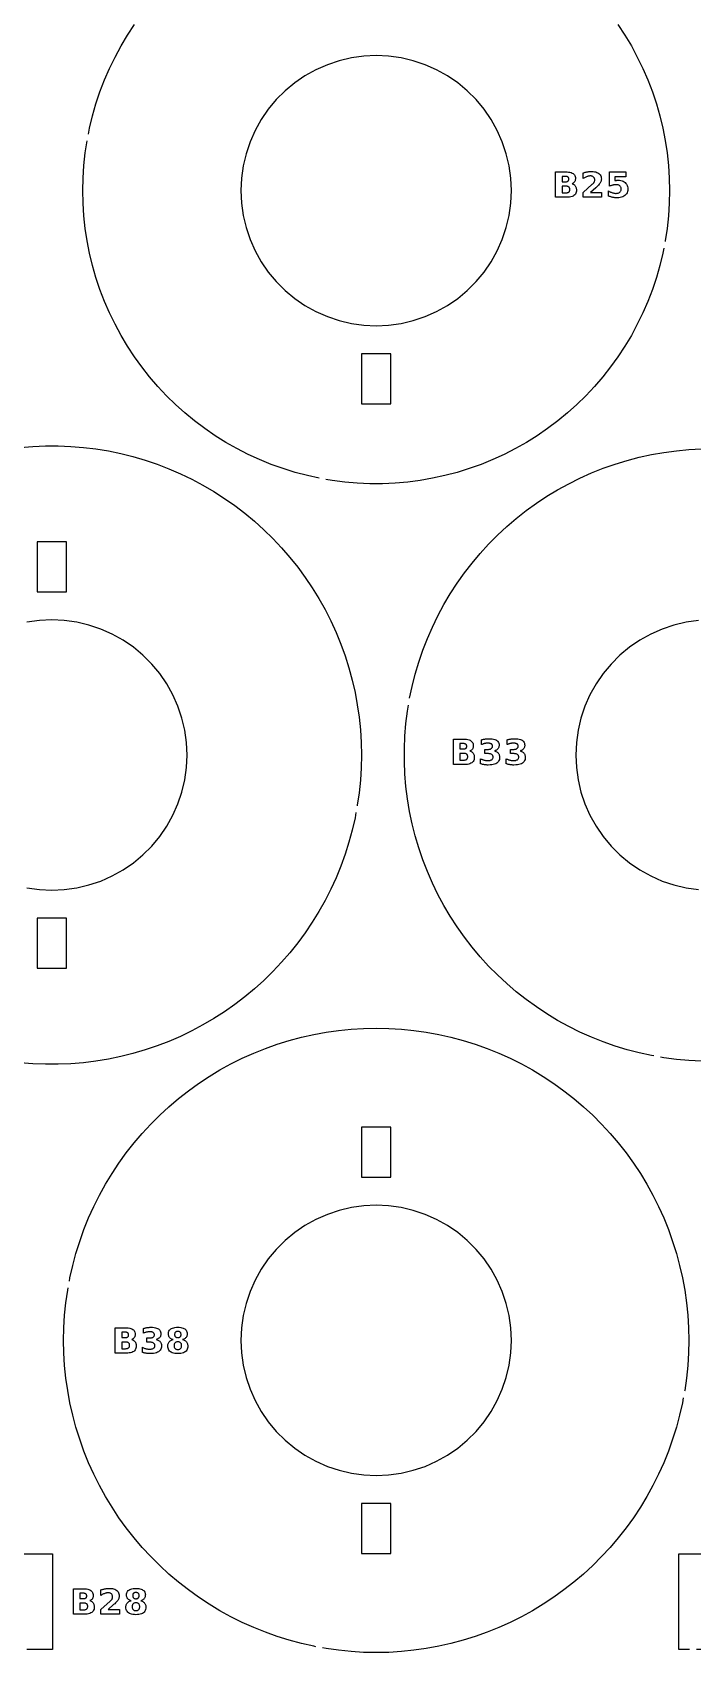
# Model space of a CAD drawing. Header units: millimetres. Extents: x 5 to 293, y 8 to 291.
# Drawn here: x 135.1 to 198.2, y 8.1 to 163.1 of the extents above; entities that cross this region are included whole.
import ezdxf

# ---------------------------------------------------------------- set-up
doc = ezdxf.new("R2010")
doc.units = ezdxf.units.MM
doc.layers.add('CUT', color=1, linetype='CONTINUOUS')
doc.layers.add('ENGRAVE', color=5, linetype='CONTINUOUS')

msp = doc.modelspace()

# ---------------------------------------------------------------- linework, layer by layer
at = {"layer": 'CUT', "color": 1}
for points in [[(140.4893, 153.4083), (140.603, 153.9879), (140.8859, 155.1611), (141.2191, 156.3209), (141.6019, 157.4654), (142.0336, 158.5924), (142.5133, 159.6997), (143.0403, 160.7853), (143.6134, 161.8473), (144.2318, 162.8837), (144.8941, 163.8925)], [(191.1059, 163.8925), (191.7682, 162.8837), (192.3866, 161.8473), (192.9597, 160.7853), (193.4867, 159.6997), (193.9664, 158.5924), (194.3981, 157.4654), (194.7809, 156.3209), (195.1141, 155.1611), (195.397, 153.9879), (195.6293, 152.8037), (195.8104, 151.6106), (195.94, 150.4108), (196.0178, 149.2065), (196.0438, 148), (196.0178, 146.7935), (195.94, 145.5892), (195.8104, 144.3894), (195.6293, 143.1963), (195.6175, 143.136)], [(162.5439, 120.4934), (161.424, 120.7381), (160.2572, 121.0463), (159.1048, 121.4044), (157.9688, 121.8117), (156.8514, 122.2675), (155.7547, 122.771), (154.6806, 123.3211), (153.6312, 123.917), (152.6084, 124.5575), (151.6141, 125.2414), (150.6501, 125.9674), (149.7183, 126.7342), (148.8203, 127.5405), (147.9579, 128.3846), (147.1325, 129.265), (146.3458, 130.1801), (145.5992, 131.1282), (144.8941, 132.1075), (144.2318, 133.1163), (143.6134, 134.1527), (143.0403, 135.2147), (142.5133, 136.3003), (142.0336, 137.4076), (141.6019, 138.5346), (141.2191, 139.6791), (140.8859, 140.8389), (140.603, 142.0121), (140.3707, 143.1963), (140.1896, 144.3894), (140.06, 145.5892), (139.9822, 146.7935), (139.9562, 148), (139.9822, 149.2065), (140.06, 150.4108), (140.1896, 151.6106), (140.3656, 152.7702)], [(195.4924, 142.4982), (195.397, 142.0121), (195.1141, 140.8389), (194.7809, 139.6791), (194.3981, 138.5346), (193.9664, 137.4076), (193.4867, 136.3003), (192.9597, 135.2147), (192.3866, 134.1527), (191.7682, 133.1163), (191.1059, 132.1075), (190.4008, 131.1282), (189.6542, 130.1801), (188.8675, 129.265), (188.0421, 128.3846), (187.1797, 127.5405), (186.2817, 126.7342), (185.3499, 125.9674), (184.3859, 125.2414), (183.3916, 124.5575), (182.3688, 123.917), (181.3194, 123.3211), (180.2453, 122.771), (179.1486, 122.2675), (178.0312, 121.8117), (176.8952, 121.4044), (175.7428, 121.0463), (174.576, 120.7381), (173.3971, 120.4805), (172.2081, 120.2738), (171.0114, 120.1184), (169.8091, 120.0146), (168.6034, 119.9627), (167.3966, 119.9627), (166.1909, 120.0146), (164.9886, 120.1184), (163.7919, 120.2738), (163.1838, 120.3795)], [(133.987, 123.4368), (135.1902, 123.5352), (136.3964, 123.5845), (137.6036, 123.5845), (138.8098, 123.5352), (140.013, 123.4368), (141.2112, 123.2895), (142.4024, 123.0933), (143.5845, 122.8487), (144.7558, 122.5562), (145.9141, 122.216), (147.0575, 121.829), (148.1843, 121.3956), (149.2924, 120.9166), (150.3801, 120.3928), (151.4454, 119.8251), (152.4868, 119.2144), (153.5024, 118.5617), (154.4905, 117.8682), (155.4495, 117.1349), (156.3777, 116.3631), (157.2738, 115.5541), (158.1361, 114.7092), (158.9632, 113.8299), (159.7537, 112.9175), (160.5064, 111.9737), (161.22, 111), (161.8932, 109.9979), (162.525, 108.9692), (163.1144, 107.9156), (163.6602, 106.8389), (164.1617, 105.7408), (164.618, 104.6231), (165.0283, 103.4878), (165.392, 102.3366), (165.7084, 101.1716), (165.9771, 99.9947), (166.1975, 98.8078), (166.3693, 97.6128), (166.4922, 96.4119), (166.566, 95.207), (166.5906, 94), (166.566, 92.793), (166.4922, 91.5881), (166.3693, 90.3872), (166.1975, 89.1922), (166.1864, 89.1327)], [(171.1987, 99.4291), (171.4351, 100.5639), (171.7286, 101.7311), (172.0699, 102.8852), (172.4582, 104.0244), (172.893, 105.1467), (173.3734, 106.2502), (173.8988, 107.333), (174.4682, 108.3933), (175.0807, 109.4294), (175.7351, 110.4395), (176.4305, 111.4218), (177.1656, 112.3748), (177.9393, 113.2967), (178.7501, 114.1862), (179.5967, 115.0416), (180.4778, 115.8615), (181.3918, 116.6445), (182.3371, 117.3894), (183.3123, 118.0948), (184.3156, 118.7596), (185.3453, 119.3827), (186.3997, 119.9629), (187.4771, 120.4994), (188.5756, 120.9912), (189.6934, 121.4375), (190.8285, 121.8375), (191.9791, 122.1905), (193.1432, 122.4961), (194.3189, 122.7535), (195.5042, 122.9625), (196.697, 123.1227), (197.8954, 123.2337), (199.0974, 123.2955)], [(134.6251, 81.2952), (135.8074, 81.1302), (137, 81.0751), (138.1926, 81.1302), (139.3749, 81.2952), (140.5371, 81.5685), (141.669, 81.9479), (142.7611, 82.4301), (143.8041, 83.011), (144.789, 83.6857), (145.7075, 84.4484), (146.5516, 85.2925), (147.3143, 86.211), (147.989, 87.1959), (148.5699, 88.2389), (149.0521, 89.331), (149.4315, 90.4629), (149.7048, 91.6251), (149.8698, 92.8074), (149.9249, 94), (149.8698, 95.1926), (149.7048, 96.3749), (149.7048, 96.3749), (149.4315, 97.5371), (149.0521, 98.669), (148.5699, 99.7611), (147.989, 100.8041), (147.3143, 101.789), (146.5516, 102.7075), (145.7075, 103.5516), (144.789, 104.3143), (143.8041, 104.989), (142.7611, 105.5699), (141.669, 106.0521), (140.5371, 106.4315), (139.3749, 106.7048), (138.1926, 106.8698), (137, 106.9249), (135.8074, 106.8698), (134.6251, 106.7048)], [(198.8074, 106.8698), (197.6251, 106.7048), (196.4629, 106.4315), (195.331, 106.0521), (194.2389, 105.5699), (193.1959, 104.989), (192.211, 104.3143), (191.2925, 103.5516), (190.4484, 102.7075), (189.6857, 101.789), (189.011, 100.8041), (188.4301, 99.7611), (187.9479, 98.669), (187.5685, 97.5371), (187.2952, 96.3749), (187.1302, 95.1926), (187.0751, 94), (187.1302, 92.8074), (187.2952, 91.6251), (187.5685, 90.4629), (187.9479, 89.331), (188.4301, 88.2389), (189.011, 87.1959), (189.6857, 86.211), (190.4484, 85.2925), (191.2925, 84.4484), (192.211, 83.6857), (193.1959, 83.011), (194.2389, 82.4301), (195.331, 81.9479), (196.4629, 81.5685), (197.6251, 81.2952), (198.8074, 81.1302)], [(194.5362, 65.2082), (194.3189, 65.2465), (193.1432, 65.5039), (191.9791, 65.8095), (190.8285, 66.1625), (189.6934, 66.5625), (188.5756, 67.0088), (187.4771, 67.5006), (186.3997, 68.0371), (185.3453, 68.6173), (184.3156, 69.2404), (183.3123, 69.9052), (182.3371, 70.6106), (181.3918, 71.3555), (180.4778, 72.1385), (179.5967, 72.9584), (178.7501, 73.8138), (177.9393, 74.7033), (177.1656, 75.6252), (176.4305, 76.5782), (175.7351, 77.5605), (175.0807, 78.5706), (174.4682, 79.6067), (173.8988, 80.667), (173.3734, 81.7498), (172.893, 82.8533), (172.4582, 83.9756), (172.0699, 85.1148), (171.7286, 86.2689), (171.4351, 87.4361), (171.1897, 88.6144), (170.9928, 89.8018), (170.8449, 90.9962), (170.7462, 92.1957), (170.6968, 93.3982), (170.6968, 94.6018), (170.7462, 95.8043), (170.8449, 97.0038), (170.9928, 98.1982), (171.0906, 98.7882)], [(166.0677, 88.4936), (165.9771, 88.0053), (165.7084, 86.8284), (165.392, 85.6634), (165.0283, 84.5122), (164.618, 83.3769), (164.1617, 82.2592), (163.6602, 81.1611), (163.1144, 80.0844), (162.525, 79.0308), (161.8932, 78.0021), (161.22, 77), (160.5064, 76.0263), (159.7537, 75.0825), (158.9632, 74.1701), (158.1361, 73.2908), (157.2738, 72.4459), (156.3777, 71.6369), (155.4495, 70.8651), (154.4905, 70.1318), (153.5024, 69.4383), (152.4868, 68.7856), (151.4454, 68.1749), (150.3801, 67.6072), (149.2924, 67.0834), (148.1843, 66.6044), (147.0575, 66.171), (145.9141, 65.784), (144.7558, 65.4438), (143.5845, 65.1513), (142.4024, 64.9067), (141.2112, 64.7105), (140.013, 64.5632), (138.8098, 64.4648), (137.6036, 64.4155), (136.3964, 64.4155), (135.1902, 64.4648), (133.987, 64.5632)], [(138.6736, 43.6573), (138.7318, 43.9751), (138.9961, 45.1488), (139.3075, 46.3109), (139.6654, 47.4595), (140.0693, 48.5927), (140.5185, 49.7088), (141.0122, 50.8059), (141.5498, 51.8822), (142.1302, 52.9359), (142.7526, 53.9655), (143.4159, 54.9692), (144.1191, 55.9453), (144.8611, 56.8923), (145.6406, 57.8087), (146.4563, 58.693), (147.307, 59.5437), (148.1913, 60.3594), (149.1077, 61.1389), (150.0547, 61.8809), (151.0308, 62.5841), (152.0345, 63.2474), (153.0641, 63.8698), (154.1178, 64.4502), (155.1941, 64.9878), (156.2912, 65.4815), (157.4073, 65.9307), (158.5405, 66.3346), (159.6891, 66.6925), (160.8512, 67.0039), (162.0249, 67.2682), (163.2082, 67.4851), (164.3993, 67.6541), (165.5963, 67.775), (166.7972, 67.8477), (168, 67.8719), (169.2028, 67.8477), (170.4037, 67.775), (171.6007, 67.6541), (172.7918, 67.4851), (173.9751, 67.2682), (175.1488, 67.0039), (176.3109, 66.6925), (177.4595, 66.3346), (178.5927, 65.9307), (179.7088, 65.4815), (180.8059, 64.9878), (181.8822, 64.4502), (182.9359, 63.8698), (183.9655, 63.2474), (184.9692, 62.5841), (185.9453, 61.8809), (186.8923, 61.1389), (187.8087, 60.3594), (188.693, 59.5437), (189.5437, 58.693), (190.3594, 57.8087), (191.1389, 56.8923), (191.8809, 55.9453), (192.5841, 54.9692), (193.2474, 53.9655), (193.8698, 52.9359), (194.4502, 51.8822), (194.9878, 50.8059), (195.4815, 49.7088), (195.9307, 48.5927), (196.3346, 47.4595), (196.6925, 46.3109), (197.0039, 45.1488), (197.2682, 43.9751), (197.4851, 42.7918), (197.6541, 41.6007), (197.775, 40.4037), (197.8477, 39.2028), (197.8719, 38), (197.8477, 36.7972), (197.775, 35.5963), (197.6541, 34.3993), (197.4851, 33.2082), (197.4726, 33.1405)], [(199.0974, 64.7045), (197.8954, 64.7663), (196.697, 64.8773), (195.5042, 65.0375), (195.1763, 65.0953)], [(162.2252, 8.6951), (162.0249, 8.7318), (160.8512, 8.9961), (159.6891, 9.3075), (158.5405, 9.6654), (157.4073, 10.0693), (156.2912, 10.5185), (155.1941, 11.0122), (154.1178, 11.5498), (153.0641, 12.1302), (152.0345, 12.7526), (151.0308, 13.4159), (150.0547, 14.1191), (149.1077, 14.8611), (148.1913, 15.6406), (147.307, 16.4563), (146.4563, 17.307), (145.6406, 18.1913), (144.8611, 19.1077), (144.1191, 20.0547), (143.4159, 21.0308), (142.7526, 22.0345), (142.1302, 23.0641), (141.5498, 24.1178), (141.0122, 25.1941), (140.5185, 26.2912), (140.0693, 27.4073), (139.6654, 28.5405), (139.3075, 29.6891), (138.9961, 30.8512), (138.7318, 32.0249), (138.5149, 33.2082), (138.3459, 34.3993), (138.225, 35.5963), (138.1523, 36.7972), (138.1281, 38), (138.1523, 39.2028), (138.225, 40.4037), (138.3459, 41.6007), (138.5149, 42.7918), (138.5564, 43.0179)], [(197.3555, 32.5011), (197.2682, 32.0249), (197.0039, 30.8512), (196.6925, 29.6891), (196.3346, 28.5405), (195.9307, 27.4073), (195.4815, 26.2912), (194.9878, 25.1941), (194.4502, 24.1178), (193.8698, 23.0641), (193.2474, 22.0345), (192.5841, 21.0308), (191.8809, 20.0547), (191.1389, 19.1077), (190.3594, 18.1913), (189.5437, 17.307), (188.693, 16.4563), (187.8087, 15.6406), (186.8923, 14.8611), (185.9453, 14.1191), (184.9692, 13.4159), (183.9655, 12.7526), (182.9359, 12.1302), (181.8822, 11.5498), (180.8059, 11.0122), (179.7088, 10.5185), (178.5927, 10.0693), (177.4595, 9.6654), (176.3109, 9.3075), (175.1488, 8.9961), (173.9751, 8.7318), (172.7918, 8.5149), (171.6007, 8.3459), (170.4037, 8.225), (169.2028, 8.1523), (168, 8.1281), (166.7972, 8.1523), (165.5963, 8.225), (164.3993, 8.3459), (163.2082, 8.5149), (162.8645, 8.5779)], [(133.95, 8.425), (132.925, 8.425), (132.925, 17.575), (137.075, 17.575), (137.075, 8.425), (134.6, 8.425)], [(197.95, 8.425), (196.925, 8.425), (196.925, 17.575), (201.075, 17.575), (201.075, 8.425), (198.6, 8.425)]]:
    msp.add_lwpolyline(points, dxfattribs=at)
for points in [[(180.7048, 150.3749), (180.4315, 151.5371), (180.0521, 152.669), (179.5699, 153.7611), (178.989, 154.8041), (178.3143, 155.789), (177.5516, 156.7075), (176.7075, 157.5516), (175.789, 158.3143), (174.8041, 158.989), (173.7611, 159.5699), (172.669, 160.0521), (171.5371, 160.4315), (170.3749, 160.7048), (169.1926, 160.8698), (168, 160.9249), (166.8074, 160.8698), (165.6251, 160.7048), (164.4629, 160.4315), (163.331, 160.0521), (162.2389, 159.5699), (161.1959, 158.989), (160.211, 158.3143), (159.2925, 157.5516), (158.4484, 156.7075), (157.6857, 155.789), (157.011, 154.8041), (156.4301, 153.7611), (155.9479, 152.669), (155.5685, 151.5371), (155.2952, 150.3749), (155.1302, 149.1926), (155.0751, 148), (155.1302, 146.8074), (155.2952, 145.6251), (155.5685, 144.4629), (155.9479, 143.331), (156.4301, 142.2389), (157.011, 141.1959), (157.6857, 140.211), (158.4484, 139.2925), (159.2925, 138.4484), (160.211, 137.6857), (161.1959, 137.011), (162.2389, 136.4301), (163.331, 135.9479), (164.4629, 135.5685), (165.6251, 135.2952), (166.8074, 135.1302), (168, 135.0751), (169.1926, 135.1302), (170.3749, 135.2952), (171.5371, 135.5685), (172.669, 135.9479), (173.7611, 136.4301), (174.8041, 137.011), (175.789, 137.6857), (176.7075, 138.4484), (177.5516, 139.2925), (178.3143, 140.211), (178.989, 141.1959), (179.5699, 142.2389), (180.0521, 143.331), (180.4315, 144.4629), (180.7048, 145.6251), (180.8698, 146.8074), (180.9249, 148), (180.8698, 149.1926), (180.7048, 150.3749)], [(166.605, 131.6071), (166.605, 128.3571), (166.605, 127.605), (169.395, 127.605), (169.395, 128.3929), (169.395, 131.6429), (169.395, 132.395), (166.605, 132.395), (166.605, 131.6071)], [(135.605, 111.7857), (135.605, 110.0714), (135.605, 109.605), (138.395, 109.605), (138.395, 110.1071), (138.395, 111.9286), (138.395, 113.9286), (138.395, 114.395), (135.605, 114.395), (135.605, 113.8929), (135.605, 111.7857)], [(135.605, 77.8929), (135.605, 74.0714), (135.605, 73.605), (138.395, 73.605), (138.395, 74.1071), (138.395, 77.9286), (138.395, 78.395), (135.605, 78.395), (135.605, 77.8929)], [(166.605, 55.9286), (166.605, 54.1071), (166.605, 53.605), (169.395, 53.605), (169.395, 54.1429), (169.395, 56.0714), (169.395, 57.8929), (169.395, 58.395), (166.605, 58.395), (166.605, 57.8571), (166.605, 55.9286)], [(180.7048, 40.3749), (180.4315, 41.5371), (180.0521, 42.669), (179.5699, 43.7611), (178.989, 44.8041), (178.3143, 45.789), (177.5516, 46.7075), (176.7075, 47.5516), (175.789, 48.3143), (174.8041, 48.989), (173.7611, 49.5699), (172.669, 50.0521), (171.5371, 50.4315), (170.3749, 50.7048), (169.1926, 50.8698), (168, 50.9249), (166.8074, 50.8698), (165.6251, 50.7048), (164.4629, 50.4315), (163.331, 50.0521), (162.2389, 49.5699), (161.1959, 48.989), (160.211, 48.3143), (159.2925, 47.5516), (158.4484, 46.7075), (157.6857, 45.789), (157.011, 44.8041), (156.4301, 43.7611), (155.9479, 42.669), (155.5685, 41.5371), (155.2952, 40.3749), (155.1302, 39.1926), (155.0751, 38), (155.1302, 36.8074), (155.2952, 35.6251), (155.5685, 34.4629), (155.9479, 33.331), (156.4301, 32.2389), (157.011, 31.1959), (157.6857, 30.211), (158.4484, 29.2925), (159.2925, 28.4484), (160.211, 27.6857), (161.1959, 27.011), (162.2389, 26.4301), (163.331, 25.9479), (164.4629, 25.5685), (165.6251, 25.2952), (166.8074, 25.1302), (168, 25.0751), (169.1926, 25.1302), (170.3749, 25.2952), (171.5371, 25.5685), (172.669, 25.9479), (173.7611, 26.4301), (174.8041, 27.011), (175.789, 27.6857), (176.7075, 28.4484), (177.5516, 29.2925), (178.3143, 30.211), (178.989, 31.1959), (179.5699, 32.2389), (180.0521, 33.331), (180.4315, 34.4629), (180.7048, 35.6251), (180.8698, 36.8074), (180.9249, 38), (180.8698, 39.1926), (180.7048, 40.3749)], [(166.605, 21.8571), (166.605, 18.1071), (166.605, 17.605), (169.395, 17.605), (169.395, 18.1429), (169.395, 21.8929), (169.395, 22.395), (166.605, 22.395), (166.605, 21.8571)]]:
    msp.add_lwpolyline(points, close=True, dxfattribs=at)
at = {"layer": 'ENGRAVE', "color": 5}
for points in [[(186.9452, 148.5409), (186.9897, 148.4966), (187.0291, 148.4467), (187.0629, 148.3921), (187.0906, 148.3335), (187.1121, 148.2709), (187.1275, 148.2044), (187.1367, 148.1338), (187.1398, 148.0593), (187.1332, 147.9471), (187.1134, 147.8449), (187.0804, 147.7525), (187.0341, 147.6702), (186.9747, 147.5977), (186.9021, 147.5353), (186.816, 147.4825), (186.7162, 147.4394), (186.6026, 147.4059), (186.4753, 147.3819), (186.3343, 147.3675), (186.1795, 147.3627), (185.1394, 147.3627), (185.1394, 149.7927), (186.0802, 149.7927), (186.2412, 149.7885), (186.3866, 149.7757), (186.5166, 149.7545), (186.631, 149.7247), (186.73, 149.6865), (186.8134, 149.6397), (186.8828, 149.5836), (186.9396, 149.5173), (186.9837, 149.4408), (187.0152, 149.354), (187.0342, 149.257), (187.0405, 149.1498), (187.0382, 149.0922), (187.0313, 149.0374), (187.0197, 148.9856), (187.0036, 148.9368), (186.9828, 148.8909), (186.9575, 148.8479), (186.9277, 148.8082), (186.8938, 148.772), (186.8557, 148.7395), (186.8135, 148.7105), (186.7671, 148.685), (186.7166, 148.6632), (186.7813, 148.6409), (186.841, 148.6131), (186.8956, 148.5798), (186.9452, 148.5409)], [(186.2429, 148.8683), (186.2784, 148.8809), (186.3099, 148.8972), (186.3374, 148.9171), (186.3607, 148.9405), (186.3798, 148.9674), (186.3947, 148.9977), (186.4053, 149.0314), (186.4117, 149.0685), (186.4138, 149.1091), (186.4117, 149.1493), (186.4053, 149.1861), (186.3947, 149.2196), (186.3798, 149.2498), (186.3607, 149.2768), (186.3374, 149.3004), (186.3099, 149.3205), (186.2784, 149.337), (186.2429, 149.3498), (186.2035, 149.359), (186.1601, 149.3645), (186.1127, 149.3663), (185.7661, 149.3663), (185.7661, 148.852), (186.1127, 148.852), (186.1601, 148.8538), (186.2035, 148.8592), (186.2429, 148.8683)], [(189.5371, 147.3627), (187.7711, 147.3627), (187.7711, 147.8233), (188.6582, 148.6062), (188.6961, 148.6419), (188.7305, 148.6773), (188.7615, 148.7124), (188.7891, 148.7473), (188.8133, 148.7819), (188.834, 148.8162), (188.8514, 148.8506), (188.8656, 148.8854), (188.8767, 148.9207), (188.8846, 148.9565), (188.8893, 148.9927), (188.8909, 149.0294), (188.8877, 149.0845), (188.8782, 149.1359), (188.8622, 149.1836), (188.8399, 149.2276), (188.8112, 149.2679), (188.7762, 149.3045), (188.7358, 149.3363), (188.6913, 149.3623), (188.6425, 149.3826), (188.5896, 149.397), (188.5324, 149.4057), (188.471, 149.4086), (188.4214, 149.4069), (188.3703, 149.4017), (188.3176, 149.393), (188.2634, 149.3808), (188.2077, 149.3651), (188.1504, 149.346), (188.0916, 149.3234), (188.0316, 149.2974), (187.9701, 149.268), (187.9073, 149.2353), (187.8432, 149.1991), (187.7776, 149.1596), (187.7776, 149.6935), (187.848, 149.7159), (187.9182, 149.7364), (187.988, 149.7551), (188.0576, 149.7719), (188.1269, 149.7869), (188.1959, 149.8001), (188.2646, 149.8113), (188.3328, 149.8204), (188.4006, 149.8275), (188.4679, 149.8326), (188.5348, 149.8357), (188.6012, 149.8367), (188.7412, 149.8313), (188.8704, 149.8153), (188.9888, 149.7887), (189.0964, 149.7513), (189.1931, 149.7033), (189.2791, 149.6446), (189.353, 149.5764), (189.4134, 149.4998), (189.4604, 149.4147), (189.494, 149.3213), (189.5141, 149.2194), (189.5208, 149.1091), (189.518, 149.0437), (189.5094, 148.9797), (189.4952, 148.9173), (189.4752, 148.8563), (189.4496, 148.7968), (189.4183, 148.7389), (189.3778, 148.6784), (189.3248, 148.6115), (189.2592, 148.5381), (189.181, 148.4582), (189.0903, 148.3719), (188.987, 148.2791), (188.4678, 147.8233), (189.5371, 147.8233), (189.5371, 147.3627)], [(191.8709, 149.7927), (191.8709, 149.3321), (190.813, 149.3321), (190.813, 148.9561), (190.8369, 148.9624), (190.8608, 148.9682), (190.8848, 148.9734), (190.9088, 148.9782), (190.9329, 148.9825), (190.957, 148.9863), (190.9813, 148.9895), (191.006, 148.9921), (191.0309, 148.9942), (191.0561, 148.9957), (191.0817, 148.9965), (191.1076, 148.9968), (191.2502, 148.9907), (191.3819, 148.9722), (191.5027, 148.9413), (191.6125, 148.8981), (191.7114, 148.8426), (191.7993, 148.7747), (191.8749, 148.6958), (191.9368, 148.6071), (191.9849, 148.5088), (192.0192, 148.4007), (192.0399, 148.2829), (192.0467, 148.1554), (192.0392, 148.0288), (192.0168, 147.9118), (191.9794, 147.8042), (191.927, 147.7061), (191.8597, 147.6176), (191.7774, 147.5385), (191.6818, 147.4704), (191.5745, 147.4146), (191.4557, 147.3713), (191.3252, 147.3403), (191.1832, 147.3217), (191.0295, 147.3155), (190.9607, 147.3166), (190.8921, 147.32), (190.8238, 147.3255), (190.7557, 147.3332), (190.6878, 147.3432), (190.6201, 147.3554), (190.5527, 147.3698), (190.4853, 147.3866), (190.4181, 147.4057), (190.351, 147.427), (190.2841, 147.4507), (190.2173, 147.4767), (190.2173, 147.9698), (190.2829, 147.9334), (190.3474, 147.9002), (190.4108, 147.8701), (190.473, 147.8432), (190.5341, 147.8195), (190.5941, 147.7989), (190.6529, 147.7815), (190.7106, 147.7673), (190.7672, 147.7562), (190.8227, 147.7483), (190.877, 147.7435), (190.9302, 147.742), (191.0035, 147.7451), (191.0713, 147.7543), (191.1338, 147.7698), (191.191, 147.7915), (191.2427, 147.8194), (191.2891, 147.8534), (191.3291, 147.8928), (191.3619, 147.9365), (191.3873, 147.9847), (191.4055, 148.0372), (191.4165, 148.0941), (191.4201, 148.1554), (191.4165, 148.2171), (191.4055, 148.2744), (191.3873, 148.3271), (191.3619, 148.3753), (191.3291, 148.4189), (191.2891, 148.4581), (191.2427, 148.4919), (191.191, 148.5196), (191.1338, 148.5411), (191.0713, 148.5565), (191.0035, 148.5657), (190.9302, 148.5688), (190.8847, 148.5678), (190.8381, 148.5649), (190.7906, 148.56), (190.7421, 148.5532), (190.6926, 148.5445), (190.6421, 148.5338), (190.5905, 148.5211), (190.5376, 148.5062), (190.4834, 148.4892), (190.428, 148.4701), (190.3713, 148.4489), (190.3133, 148.4256), (190.3133, 149.7927), (191.8709, 149.7927)], [(186.344, 147.8246), (186.3836, 147.8445), (186.4179, 147.8689), (186.447, 147.8978), (186.4708, 147.9311), (186.4893, 147.969), (186.5026, 148.0114), (186.5105, 148.0583), (186.5131, 148.1098), (186.5105, 148.1602), (186.5026, 148.2063), (186.4895, 148.2479), (186.4712, 148.2852), (186.4476, 148.3181), (186.4187, 148.3466), (186.3846, 148.3707), (186.3451, 148.3905), (186.3003, 148.4058), (186.2502, 148.4168), (186.1947, 148.4234), (186.1339, 148.4256), (185.7661, 148.4256), (185.7661, 147.7892), (186.1339, 147.7892), (186.1942, 147.7914), (186.2494, 147.798), (186.2993, 147.8091), (186.344, 147.8246)], [(177.1855, 94.2705), (177.23, 94.2262), (177.2694, 94.1763), (177.3032, 94.1217), (177.3309, 94.0631), (177.3524, 94.0005), (177.3678, 93.934), (177.377, 93.8634), (177.3801, 93.7889), (177.3735, 93.6767), (177.3537, 93.5744), (177.3207, 93.4821), (177.2745, 93.3997), (177.2151, 93.3273), (177.1425, 93.2648), (177.0564, 93.2121), (176.9565, 93.169), (176.843, 93.1354), (176.7157, 93.1115), (176.5746, 93.0971), (176.4198, 93.0923), (175.3798, 93.0923), (175.3798, 95.5223), (176.3205, 95.5223), (176.4815, 95.5181), (176.627, 95.5053), (176.7569, 95.4841), (176.8714, 95.4543), (176.9703, 95.4161), (177.0538, 95.3693), (177.1231, 95.3132), (177.1799, 95.2469), (177.224, 95.1704), (177.2556, 95.0836), (177.2745, 94.9866), (177.2808, 94.8794), (177.2785, 94.8218), (177.2716, 94.767), (177.2601, 94.7152), (177.2439, 94.6664), (177.2232, 94.6205), (177.1978, 94.5775), (177.168, 94.5378), (177.1341, 94.5016), (177.0961, 94.4691), (177.0538, 94.4401), (177.0075, 94.4146), (176.9569, 94.3928), (177.0217, 94.3705), (177.0813, 94.3427), (177.1359, 94.3093), (177.1855, 94.2705)], [(176.4833, 94.5978), (176.5187, 94.6105), (176.5502, 94.6268), (176.5777, 94.6467), (176.6011, 94.6701), (176.6202, 94.6969), (176.6351, 94.7272), (176.6457, 94.761), (176.6521, 94.7981), (176.6542, 94.8387), (176.6521, 94.8789), (176.6457, 94.9157), (176.6351, 94.9492), (176.6202, 94.9794), (176.6011, 95.0063), (176.5777, 95.03), (176.5502, 95.0501), (176.5187, 95.0666), (176.4833, 95.0794), (176.4439, 95.0886), (176.4005, 95.0941), (176.3531, 95.0959), (176.0064, 95.0959), (176.0064, 94.5816), (176.3531, 94.5816), (176.4005, 94.5834), (176.4439, 94.5888), (176.4833, 94.5978)], [(179.3792, 94.3788), (179.4513, 94.3498), (179.5168, 94.3157), (179.5758, 94.2763), (179.6282, 94.2317), (179.6741, 94.182), (179.7131, 94.1273), (179.745, 94.0678), (179.7699, 94.0036), (179.7876, 93.9346), (179.7983, 93.8609), (179.8018, 93.7824), (179.7941, 93.6668), (179.7711, 93.5608), (179.7327, 93.4644), (179.6789, 93.3777), (179.6097, 93.3006), (179.5251, 93.2331), (179.4259, 93.1757), (179.3125, 93.1287), (179.185, 93.0921), (179.0434, 93.066), (178.8877, 93.0503), (178.7178, 93.0451), (178.6554, 93.0459), (178.593, 93.0485), (178.5305, 93.0526), (178.4679, 93.0585), (178.4053, 93.066), (178.3427, 93.0752), (178.2801, 93.0861), (178.2178, 93.0986), (178.1557, 93.1129), (178.0938, 93.1287), (178.0322, 93.1463), (177.9708, 93.1656), (177.9708, 93.6489), (178.0293, 93.6208), (178.0877, 93.5951), (178.1459, 93.5718), (178.2041, 93.5509), (178.2621, 93.5324), (178.3199, 93.5163), (178.3775, 93.5026), (178.4348, 93.4914), (178.4918, 93.4827), (178.5485, 93.4765), (178.6048, 93.4728), (178.6609, 93.4715), (178.7407, 93.4739), (178.814, 93.4811), (178.8808, 93.4931), (178.9412, 93.5099), (178.9951, 93.5314), (179.0426, 93.5578), (179.0831, 93.5886), (179.1163, 93.6236), (179.142, 93.6628), (179.1605, 93.7061), (179.1715, 93.7536), (179.1752, 93.8052), (179.1714, 93.8583), (179.1601, 93.9069), (179.1412, 93.9511), (179.1148, 93.9907), (179.0808, 94.0259), (179.0393, 94.0567), (178.9904, 94.0828), (178.9343, 94.1041), (178.871, 94.1208), (178.8006, 94.1326), (178.7229, 94.1397), (178.6381, 94.1421), (178.3874, 94.1421), (178.3874, 94.5458), (178.6511, 94.5458), (178.7264, 94.5478), (178.7951, 94.554), (178.857, 94.5643), (178.9123, 94.5787), (178.9608, 94.5972), (179.0027, 94.6198), (179.038, 94.6466), (179.0669, 94.6778), (179.0893, 94.7132), (179.1054, 94.7529), (179.115, 94.7969), (179.1182, 94.8452), (179.1151, 94.8901), (179.1058, 94.9315), (179.0902, 94.9693), (179.0683, 95.0037), (179.0403, 95.0344), (179.0059, 95.0617), (178.9659, 95.0851), (178.9208, 95.1042), (178.8704, 95.1191), (178.815, 95.1297), (178.7543, 95.1361), (178.6886, 95.1382), (178.638, 95.1373), (178.5873, 95.1344), (178.5364, 95.1297), (178.4853, 95.123), (178.434, 95.1145), (178.3826, 95.104), (178.3311, 95.0917), (178.2797, 95.0776), (178.2283, 95.0617), (178.1771, 95.044), (178.126, 95.0245), (178.0749, 95.0031), (178.0749, 95.4621), (178.1367, 95.4787), (178.1983, 95.4939), (178.2597, 95.5077), (178.3209, 95.52), (178.3819, 95.5308), (178.4428, 95.5402), (178.5034, 95.5482), (178.5636, 95.5547), (178.6234, 95.5598), (178.6829, 95.5634), (178.7421, 95.5655), (178.8009, 95.5663), (178.9521, 95.5619), (179.0901, 95.549), (179.2149, 95.5274), (179.3264, 95.4972), (179.4247, 95.4583), (179.5097, 95.4108), (179.5815, 95.3547), (179.6403, 95.2898), (179.6861, 95.2161), (179.7187, 95.1338), (179.7383, 95.0427), (179.7449, 94.9429), (179.7417, 94.874), (179.7324, 94.8093), (179.7168, 94.749), (179.695, 94.693), (179.6669, 94.6412), (179.6326, 94.5938), (179.5921, 94.5507), (179.5458, 94.5121), (179.4934, 94.478), (179.4351, 94.4484), (179.3708, 94.4232), (179.3005, 94.4025), (179.3792, 94.3788)], [(181.9039, 94.3498), (181.9695, 94.3157), (182.0284, 94.2763), (182.0809, 94.2317), (182.1267, 94.182), (182.1658, 94.1273), (182.1977, 94.0678), (182.2226, 94.0036), (182.2403, 93.9346), (182.251, 93.8609), (182.2545, 93.7824), (182.2468, 93.6668), (182.2238, 93.5608), (182.1853, 93.4644), (182.1315, 93.3777), (182.0624, 93.3006), (181.9778, 93.2331), (181.8785, 93.1757), (181.7651, 93.1287), (181.6376, 93.0921), (181.496, 93.066), (181.3403, 93.0503), (181.1705, 93.0451), (181.1081, 93.0459), (181.0456, 93.0485), (180.9831, 93.0526), (180.9206, 93.0585), (180.858, 93.066), (180.7954, 93.0752), (180.7328, 93.0861), (180.6705, 93.0986), (180.6084, 93.1129), (180.5465, 93.1287), (180.4849, 93.1463), (180.4234, 93.1656), (180.4234, 93.6489), (180.482, 93.6208), (180.5404, 93.5951), (180.5986, 93.5718), (180.6567, 93.5509), (180.7147, 93.5324), (180.7726, 93.5163), (180.8302, 93.5026), (180.8875, 93.4914), (180.9445, 93.4827), (181.0012, 93.4765), (181.0575, 93.4728), (181.1136, 93.4715), (181.1933, 93.4739), (181.2666, 93.4811), (181.3335, 93.4931), (181.3939, 93.5099), (181.4478, 93.5314), (181.4952, 93.5578), (181.5358, 93.5886), (181.5689, 93.6236), (181.5947, 93.6628), (181.6131, 93.7061), (181.6242, 93.7536), (181.6279, 93.8052), (181.6241, 93.8583), (181.6128, 93.9069), (181.5939, 93.9511), (181.5675, 93.9907), (181.5335, 94.0259), (181.492, 94.0567), (181.4431, 94.0828), (181.387, 94.1041), (181.3237, 94.1208), (181.2533, 94.1326), (181.1756, 94.1397), (181.0908, 94.1421), (180.8401, 94.1421), (180.8401, 94.5458), (181.1038, 94.5458), (181.1791, 94.5478), (181.2477, 94.554), (181.3097, 94.5643), (181.3649, 94.5787), (181.4135, 94.5972), (181.4553, 94.6198), (181.4907, 94.6466), (181.5195, 94.6778), (181.542, 94.7132), (181.5581, 94.7529), (181.5677, 94.7969), (181.5709, 94.8452), (181.5678, 94.8901), (181.5584, 94.9315), (181.5428, 94.9693), (181.521, 95.0037), (181.4929, 95.0344), (181.4586, 95.0617), (181.4186, 95.0851), (181.3734, 95.1042), (181.3231, 95.1191), (181.2676, 95.1297), (181.207, 95.1361), (181.1412, 95.1382), (181.0907, 95.1373), (181.0399, 95.1344), (180.989, 95.1297), (180.938, 95.123), (180.8867, 95.1145), (180.8352, 95.104), (180.7837, 95.0917), (180.7323, 95.0776), (180.681, 95.0617), (180.6298, 95.044), (180.5787, 95.0245), (180.5276, 95.0031), (180.5276, 95.4621), (180.5894, 95.4787), (180.651, 95.4939), (180.7123, 95.5077), (180.7736, 95.52), (180.8346, 95.5308), (180.8955, 95.5402), (180.956, 95.5482), (181.0163, 95.5547), (181.0761, 95.5598), (181.1356, 95.5634), (181.1948, 95.5655), (181.2535, 95.5663), (181.4048, 95.5619), (181.5428, 95.549), (181.6675, 95.5274), (181.7791, 95.4972), (181.8773, 95.4583), (181.9623, 95.4108), (182.0342, 95.3547), (182.093, 95.2898), (182.1387, 95.2161), (182.1714, 95.1338), (182.191, 95.0427), (182.1975, 94.9429), (182.1944, 94.874), (182.1851, 94.8093), (182.1695, 94.749), (182.1476, 94.693), (182.1195, 94.6412), (182.0852, 94.5938), (182.0448, 94.5507), (181.9984, 94.5121), (181.9461, 94.478), (181.8877, 94.4484), (181.8235, 94.4232), (181.7532, 94.4025), (181.8318, 94.3788), (181.9039, 94.3498)], [(176.5844, 93.5542), (176.6239, 93.5741), (176.6582, 93.5985), (176.6873, 93.6273), (176.7111, 93.6607), (176.7297, 93.6986), (176.7429, 93.741), (176.7508, 93.7879), (176.7535, 93.8394), (176.7508, 93.8898), (176.743, 93.9359), (176.7299, 93.9775), (176.7115, 94.0148), (176.6879, 94.0477), (176.6591, 94.0762), (176.6249, 94.1003), (176.5855, 94.12), (176.5407, 94.1354), (176.4905, 94.1464), (176.435, 94.1529), (176.3742, 94.1551), (176.0064, 94.1551), (176.0064, 93.5187), (176.3742, 93.5187), (176.4346, 93.521), (176.4897, 93.5276), (176.5396, 93.5387), (176.5844, 93.5542)], [(144.867, 37.9565), (144.9115, 37.9122), (144.9509, 37.8623), (144.9847, 37.8077), (145.0124, 37.7491), (145.0339, 37.6865), (145.0493, 37.62), (145.0585, 37.5494), (145.0616, 37.4749), (145.055, 37.3627), (145.0352, 37.2604), (145.0022, 37.1681), (144.956, 37.0857), (144.8966, 37.0133), (144.824, 36.9508), (144.7379, 36.8981), (144.6381, 36.855), (144.5245, 36.8214), (144.3972, 36.7975), (144.2561, 36.7831), (144.1013, 36.7783), (143.0613, 36.7783), (143.0613, 39.2083), (144.002, 39.2083), (144.163, 39.2041), (144.3085, 39.1913), (144.4384, 39.1701), (144.5529, 39.1403), (144.6518, 39.1021), (144.7353, 39.0553), (144.8047, 38.9992), (144.8614, 38.9329), (144.9056, 38.8564), (144.9371, 38.7696), (144.956, 38.6726), (144.9623, 38.5654), (144.96, 38.5077), (144.9531, 38.453), (144.9416, 38.4012), (144.9254, 38.3524), (144.9047, 38.3065), (144.8793, 38.2635), (144.8496, 38.2238), (144.8157, 38.1876), (144.7776, 38.1551), (144.7354, 38.1261), (144.689, 38.1006), (144.6384, 38.0788), (144.7032, 38.0565), (144.7629, 38.0287), (144.8175, 37.9953), (144.867, 37.9565)], [(144.1648, 38.2838), (144.2002, 38.2965), (144.2317, 38.3128), (144.2592, 38.3327), (144.2826, 38.3561), (144.3017, 38.3829), (144.3166, 38.4132), (144.3272, 38.447), (144.3336, 38.4841), (144.3357, 38.5247), (144.3336, 38.5649), (144.3272, 38.6017), (144.3166, 38.6352), (144.3017, 38.6654), (144.2826, 38.6923), (144.2592, 38.716), (144.2317, 38.7361), (144.2002, 38.7526), (144.1648, 38.7654), (144.1254, 38.7746), (144.082, 38.7801), (144.0346, 38.7819), (143.6879, 38.7819), (143.6879, 38.2676), (144.0346, 38.2676), (144.082, 38.2694), (144.1254, 38.2748), (144.1648, 38.2838)], [(147.0607, 38.0648), (147.1328, 38.0358), (147.1983, 38.0017), (147.2573, 37.9623), (147.3097, 37.9177), (147.3556, 37.868), (147.3946, 37.8133), (147.4266, 37.7538), (147.4514, 37.6896), (147.4692, 37.6206), (147.4798, 37.5469), (147.4834, 37.4684), (147.4757, 37.3528), (147.4526, 37.2468), (147.4142, 37.1504), (147.3604, 37.0637), (147.2912, 36.9866), (147.2067, 36.9191), (147.1074, 36.8617), (146.994, 36.8147), (146.8665, 36.7781), (146.7249, 36.752), (146.5692, 36.7363), (146.3994, 36.7311), (146.337, 36.7319), (146.2745, 36.7345), (146.212, 36.7386), (146.1494, 36.7445), (146.0868, 36.752), (146.0242, 36.7612), (145.9617, 36.7721), (145.8993, 36.7846), (145.8372, 36.7989), (145.7754, 36.8147), (145.7137, 36.8323), (145.6523, 36.8515), (145.6523, 37.3349), (145.7108, 37.3068), (145.7692, 37.2811), (145.8275, 37.2578), (145.8856, 37.2369), (145.9436, 37.2184), (146.0014, 37.2023), (146.059, 37.1886), (146.1163, 37.1774), (146.1733, 37.1687), (146.23, 37.1625), (146.2864, 37.1588), (146.3424, 37.1575), (146.4222, 37.1599), (146.4955, 37.1671), (146.5623, 37.1791), (146.6227, 37.1959), (146.6766, 37.2174), (146.7241, 37.2438), (146.7646, 37.2746), (146.7978, 37.3096), (146.8236, 37.3488), (146.842, 37.3921), (146.853, 37.4396), (146.8567, 37.4912), (146.853, 37.5443), (146.8416, 37.5929), (146.8227, 37.6371), (146.7963, 37.6767), (146.7623, 37.7119), (146.7208, 37.7427), (146.6719, 37.7688), (146.6158, 37.7901), (146.5526, 37.8067), (146.4821, 37.8186), (146.4045, 37.8257), (146.3196, 37.8281), (146.069, 37.8281), (146.069, 38.2318), (146.3326, 38.2318), (146.408, 38.2338), (146.4766, 38.24), (146.5385, 38.2503), (146.5938, 38.2647), (146.6423, 38.2832), (146.6842, 38.3058), (146.7195, 38.3326), (146.7484, 38.3638), (146.7709, 38.3992), (146.7869, 38.4389), (146.7965, 38.4829), (146.7998, 38.5312), (146.7966, 38.5761), (146.7873, 38.6175), (146.7717, 38.6553), (146.7498, 38.6897), (146.7218, 38.7204), (146.6875, 38.7477), (146.6474, 38.7711), (146.6023, 38.7902), (146.552, 38.8051), (146.4965, 38.8157), (146.4359, 38.8221), (146.3701, 38.8242), (146.3195, 38.8233), (146.2688, 38.8204), (146.2179, 38.8157), (146.1668, 38.809), (146.1155, 38.8005), (146.0641, 38.79), (146.0126, 38.7777), (145.9612, 38.7636), (145.9099, 38.7477), (145.8586, 38.73), (145.8075, 38.7105), (145.7565, 38.6891), (145.7565, 39.1481), (145.8182, 39.1647), (145.8798, 39.1799), (145.9412, 39.1937), (146.0024, 39.206), (146.0634, 39.2168), (146.1243, 39.2262), (146.1849, 39.2342), (146.2451, 39.2407), (146.305, 39.2458), (146.3645, 39.2494), (146.4236, 39.2515), (146.4824, 39.2523), (146.6336, 39.2479), (146.7716, 39.235), (146.8964, 39.2134), (147.0079, 39.1832), (147.1062, 39.1443), (147.1912, 39.0968), (147.2631, 39.0407), (147.3219, 38.9758), (147.3676, 38.9021), (147.4003, 38.8198), (147.4199, 38.7287), (147.4264, 38.6289), (147.4233, 38.56), (147.4139, 38.4953), (147.3983, 38.435), (147.3765, 38.379), (147.3484, 38.3272), (147.3141, 38.2798), (147.2737, 38.2367), (147.2273, 38.1981), (147.1749, 38.164), (147.1166, 38.1344), (147.0523, 38.1092), (146.9821, 38.0885), (147.0607, 38.0648)], [(148.3384, 38.1931), (148.2919, 38.2332), (148.2515, 38.2773), (148.2171, 38.3253), (148.1891, 38.3772), (148.1672, 38.4328), (148.1516, 38.4922), (148.1423, 38.5554), (148.1391, 38.6224), (148.1455, 38.7209), (148.1646, 38.8112), (148.1965, 38.8934), (148.2411, 38.9674), (148.2985, 39.0334), (148.3686, 39.0911), (148.4511, 39.1404), (148.5455, 39.1807), (148.6518, 39.212), (148.7701, 39.2344), (148.9003, 39.2478), (149.0425, 39.2523), (149.1836, 39.2478), (149.313, 39.2345), (149.4307, 39.2122), (149.5365, 39.181), (149.6307, 39.1409), (149.713, 39.0919), (149.7832, 39.0344), (149.8405, 38.9685), (149.8852, 38.8944), (149.917, 38.812), (149.9362, 38.7213), (149.9425, 38.6224), (149.9394, 38.5554), (149.93, 38.4922), (149.9143, 38.4328), (149.8923, 38.3772), (149.864, 38.3253), (149.8294, 38.2773), (149.7887, 38.2332), (149.742, 38.1931), (149.6892, 38.1569), (149.6305, 38.1247), (149.5657, 38.0965), (149.4949, 38.0723), (149.574, 38.0471), (149.6464, 38.0172), (149.712, 37.9825), (149.7709, 37.9431), (149.8231, 37.899), (149.8685, 37.8501), (149.907, 37.7966), (149.9386, 37.7386), (149.9631, 37.6761), (149.9806, 37.6092), (149.9911, 37.5378), (149.9946, 37.4619), (149.9879, 37.3464), (149.9679, 37.2406), (149.9346, 37.1447), (149.8879, 37.0586), (149.8279, 36.9823), (149.7545, 36.9158), (149.6681, 36.8594), (149.5687, 36.8132), (149.4565, 36.7773), (149.3314, 36.7516), (149.1934, 36.7362), (149.0425, 36.7311), (148.891, 36.7362), (148.7525, 36.7516), (148.6268, 36.7773), (148.514, 36.8132), (148.4141, 36.8594), (148.3271, 36.9158), (148.2533, 36.9823), (148.1929, 37.0586), (148.1459, 37.1447), (148.1123, 37.2406), (148.0922, 37.3464), (148.0854, 37.4619), (148.0889, 37.5378), (148.0995, 37.6092), (148.117, 37.6761), (148.1415, 37.7386), (148.173, 37.7966), (148.2116, 37.8501), (148.257, 37.899), (148.3091, 37.9431), (148.368, 37.9825), (148.4337, 38.0172), (148.506, 38.0471), (148.5851, 38.0723), (148.5144, 38.0965), (148.4497, 38.1247), (148.391, 38.1569), (148.3384, 38.1931)], [(148.7517, 38.4307), (148.7674, 38.3954), (148.7875, 38.3638), (148.8122, 38.3359), (148.8409, 38.3121), (148.8736, 38.2925), (148.91, 38.2773), (148.9503, 38.2665), (148.9945, 38.26), (149.0425, 38.2578), (149.0894, 38.26), (149.1327, 38.2665), (149.1723, 38.2773), (149.2081, 38.2925), (149.2403, 38.3121), (149.2687, 38.3359), (149.2931, 38.3638), (149.313, 38.3954), (149.3285, 38.4307), (149.3396, 38.4697), (149.3462, 38.5125), (149.3485, 38.5589), (149.3462, 38.6053), (149.3396, 38.648), (149.3285, 38.6869), (149.313, 38.722), (149.2931, 38.7534), (149.2687, 38.7811), (149.2403, 38.8047), (149.2081, 38.824), (149.1723, 38.8391), (149.1327, 38.8498), (149.0894, 38.8562), (149.0425, 38.8584), (148.9945, 38.8562), (148.9503, 38.8497), (148.91, 38.8389), (148.8736, 38.8237), (148.8409, 38.8041), (148.8122, 38.7803), (148.7875, 38.7524), (148.7674, 38.7209), (148.7517, 38.6859), (148.7405, 38.6472), (148.7338, 38.6048), (148.7316, 38.5589), (148.7338, 38.5125), (148.7405, 38.4697), (148.7517, 38.4307)], [(144.2659, 37.2402), (144.3054, 37.2601), (144.3398, 37.2845), (144.3689, 37.3133), (144.3927, 37.3467), (144.4112, 37.3846), (144.4244, 37.427), (144.4323, 37.4739), (144.435, 37.5254), (144.4324, 37.5758), (144.4245, 37.6219), (144.4114, 37.6635), (144.393, 37.7008), (144.3694, 37.7337), (144.3406, 37.7622), (144.3064, 37.7863), (144.267, 37.806), (144.2222, 37.8214), (144.172, 37.8324), (144.1166, 37.8389), (144.0557, 37.8411), (143.6879, 37.8411), (143.6879, 37.2047), (144.0557, 37.2047), (144.1161, 37.207), (144.1712, 37.2136), (144.2212, 37.2247), (144.2659, 37.2402)], [(148.8443, 37.8229), (148.806, 37.7989), (148.7723, 37.7695), (148.7434, 37.7352), (148.7198, 37.6963), (148.7015, 37.6527), (148.6884, 37.6046), (148.6805, 37.5518), (148.6779, 37.4945), (148.6805, 37.4371), (148.6884, 37.3844), (148.7015, 37.3364), (148.7198, 37.293), (148.7434, 37.2543), (148.7723, 37.2202), (148.806, 37.1911), (148.8443, 37.1673), (148.887, 37.1488), (148.9343, 37.1356), (148.9861, 37.1276), (149.0425, 37.125), (149.0983, 37.1276), (149.1495, 37.1356), (149.1963, 37.1488), (149.2385, 37.1673), (149.2762, 37.1911), (149.3094, 37.2202), (149.3377, 37.2543), (149.3609, 37.293), (149.379, 37.3364), (149.3919, 37.3844), (149.3996, 37.4371), (149.4022, 37.4945), (149.3996, 37.5523), (149.3919, 37.6054), (149.379, 37.6538), (149.3609, 37.6974), (149.3377, 37.7362), (149.3094, 37.7703), (149.2762, 37.7994), (149.2385, 37.8232), (149.1963, 37.8417), (149.1495, 37.855), (149.0983, 37.8629), (149.0425, 37.8655), (148.9861, 37.8629), (148.9343, 37.8549), (148.887, 37.8415), (148.8443, 37.8229)], [(140.8617, 12.9782), (140.9062, 12.9339), (140.9456, 12.884), (140.9795, 12.8294), (141.0071, 12.7708), (141.0286, 12.7082), (141.044, 12.6417), (141.0532, 12.5711), (141.0563, 12.4966), (141.0497, 12.3844), (141.0299, 12.2821), (140.9969, 12.1898), (140.9507, 12.1074), (140.8913, 12.035), (140.8187, 11.9725), (140.7326, 11.9198), (140.6328, 11.8767), (140.5192, 11.8431), (140.3919, 11.8192), (140.2508, 11.8048), (140.096, 11.8), (139.056, 11.8), (139.056, 14.23), (139.9967, 14.23), (140.1577, 14.2258), (140.3032, 14.213), (140.4331, 14.1918), (140.5476, 14.162), (140.6465, 14.1238), (140.73, 14.077), (140.7994, 14.0209), (140.8561, 13.9546), (140.9003, 13.878), (140.9318, 13.7913), (140.9507, 13.6943), (140.957, 13.5871), (140.9547, 13.5294), (140.9478, 13.4747), (140.9363, 13.4229), (140.9201, 13.3741), (140.8994, 13.3282), (140.874, 13.2852), (140.8443, 13.2455), (140.8104, 13.2093), (140.7723, 13.1767), (140.7301, 13.1477), (140.6837, 13.1223), (140.6331, 13.1005), (140.6979, 13.0782), (140.7576, 13.0504), (140.8122, 13.017), (140.8617, 12.9782)], [(143.4536, 11.8), (141.6877, 11.8), (141.6877, 12.2606), (142.5747, 13.0435), (142.6126, 13.0792), (142.6471, 13.1146), (142.6781, 13.1497), (142.7057, 13.1845), (142.7298, 13.2191), (142.7505, 13.2535), (142.7679, 13.2879), (142.7822, 13.3227), (142.7932, 13.358), (142.8012, 13.3938), (142.8059, 13.43), (142.8075, 13.4667), (142.8043, 13.5218), (142.7947, 13.5732), (142.7788, 13.6209), (142.7565, 13.6649), (142.7278, 13.7052), (142.6927, 13.7417), (142.6524, 13.7736), (142.6078, 13.7996), (142.5591, 13.8199), (142.5061, 13.8343), (142.4489, 13.843), (142.3876, 13.8459), (142.338, 13.8442), (142.2868, 13.8389), (142.2342, 13.8302), (142.18, 13.818), (142.1242, 13.8024), (142.0669, 13.7832), (142.0082, 13.7607), (141.9481, 13.7347), (141.8867, 13.7053), (141.8239, 13.6726), (141.7597, 13.6364), (141.6942, 13.5969), (141.6942, 14.1307), (141.7646, 14.1531), (141.8347, 14.1737), (141.9046, 14.1924), (141.9742, 14.2092), (142.0435, 14.2242), (142.1125, 14.2373), (142.1812, 14.2485), (142.2494, 14.2577), (142.3172, 14.2648), (142.3845, 14.2699), (142.4514, 14.2729), (142.5178, 14.274), (142.6578, 14.2686), (142.787, 14.2526), (142.9053, 14.2259), (143.0129, 14.1886), (143.1097, 14.1406), (143.1957, 14.0819), (143.2695, 14.0137), (143.3299, 13.937), (143.3769, 13.852), (143.4105, 13.7586), (143.4307, 13.6567), (143.4374, 13.5464), (143.4345, 13.481), (143.426, 13.417), (143.4117, 13.3546), (143.3918, 13.2936), (143.3662, 13.2341), (143.3348, 13.1761), (143.2944, 13.1157), (143.2413, 13.0487), (143.1757, 12.9753), (143.0976, 12.8955), (143.0068, 12.8091), (142.9035, 12.7163), (142.3843, 12.2606), (143.4536, 12.2606), (143.4536, 11.8)], [(144.3857, 13.1786), (144.3331, 13.2147), (144.2866, 13.2549), (144.2462, 13.299), (144.2118, 13.347), (144.1838, 13.3988), (144.1619, 13.4545), (144.1463, 13.5139), (144.137, 13.5771), (144.1339, 13.6441), (144.1402, 13.7425), (144.1594, 13.8329), (144.1912, 13.9151), (144.2359, 13.9891), (144.2932, 14.055), (144.3633, 14.1128), (144.4458, 14.1621), (144.5402, 14.2023), (144.6465, 14.2337), (144.7648, 14.2561), (144.895, 14.2695), (145.0372, 14.274), (145.1783, 14.2695), (145.3077, 14.2561), (145.4254, 14.2339), (145.5312, 14.2027), (145.6254, 14.1626), (145.7077, 14.1136), (145.7779, 14.0561), (145.8352, 13.9902), (145.8799, 13.9161), (145.9117, 13.8337), (145.9309, 13.743), (145.9372, 13.6441), (145.9341, 13.5771), (145.9247, 13.5139), (145.909, 13.4545), (145.887, 13.3988), (145.8587, 13.347), (145.8241, 13.299), (145.7834, 13.2549), (145.7367, 13.2147), (145.6839, 13.1786), (145.6252, 13.1464), (145.5604, 13.1182), (145.4896, 13.0939), (145.5687, 13.0688), (145.6411, 13.0389), (145.7067, 13.0042), (145.7656, 12.9648), (145.8178, 12.9207), (145.8632, 12.8718), (145.9017, 12.8183), (145.9333, 12.7603), (145.9578, 12.6978), (145.9753, 12.6309), (145.9858, 12.5595), (145.9893, 12.4836), (145.9827, 12.3681), (145.9626, 12.2623), (145.9293, 12.1664), (145.8826, 12.0803), (145.8226, 12.004), (145.7493, 11.9375), (145.6628, 11.8811), (145.5634, 11.8349), (145.4512, 11.799), (145.3261, 11.7733), (145.1881, 11.7579), (145.0372, 11.7528), (144.8857, 11.7579), (144.7472, 11.7733), (144.6215, 11.799), (144.5087, 11.8349), (144.4089, 11.8811), (144.3218, 11.9375), (144.248, 12.004), (144.1876, 12.0803), (144.1406, 12.1664), (144.107, 12.2623), (144.0869, 12.3681), (144.0801, 12.4836), (144.0836, 12.5595), (144.0942, 12.6309), (144.1117, 12.6978), (144.1362, 12.7603), (144.1677, 12.8183), (144.2063, 12.8718), (144.2517, 12.9207), (144.3038, 12.9648), (144.3627, 13.0042), (144.4284, 13.0389), (144.5007, 13.0688), (144.5798, 13.0939), (144.5091, 13.1182), (144.4444, 13.1464), (144.3857, 13.1786)], [(140.1595, 13.3055), (140.195, 13.3182), (140.2264, 13.3345), (140.2539, 13.3544), (140.2773, 13.3778), (140.2964, 13.4046), (140.3113, 13.4349), (140.3219, 13.4687), (140.3283, 13.5058), (140.3304, 13.5464), (140.3283, 13.5865), (140.3219, 13.6234), (140.3113, 13.6569), (140.2964, 13.6871), (140.2773, 13.714), (140.2539, 13.7377), (140.2264, 13.7578), (140.195, 13.7743), (140.1595, 13.7871), (140.1201, 13.7963), (140.0767, 13.8017), (140.0293, 13.8036), (139.6826, 13.8036), (139.6826, 13.2893), (140.0293, 13.2893), (140.0767, 13.2911), (140.1201, 13.2965), (140.1595, 13.3055)], [(140.2606, 12.2619), (140.3001, 12.2818), (140.3345, 12.3062), (140.3636, 12.335), (140.3874, 12.3684), (140.4059, 12.4063), (140.4191, 12.4487), (140.427, 12.4956), (140.4297, 12.5471), (140.4271, 12.5975), (140.4192, 12.6436), (140.4061, 12.6852), (140.3877, 12.7225), (140.3641, 12.7554), (140.3353, 12.7839), (140.3012, 12.808), (140.2617, 12.8277), (140.2169, 12.8431), (140.1667, 12.8541), (140.1113, 12.8606), (140.0505, 12.8628), (139.6826, 12.8628), (139.6826, 12.2264), (140.0505, 12.2264), (140.1108, 12.2286), (140.1659, 12.2353), (140.2159, 12.2464), (140.2606, 12.2619)], [(144.8817, 12.8632), (144.839, 12.8446), (144.8007, 12.8206), (144.767, 12.7912), (144.7381, 12.7569), (144.7145, 12.718), (144.6962, 12.6744), (144.6831, 12.6263), (144.6752, 12.5735), (144.6726, 12.5161), (144.6752, 12.4588), (144.6831, 12.4061), (144.6962, 12.3581), (144.7145, 12.3147), (144.7381, 12.276), (144.767, 12.2419), (144.8007, 12.2128), (144.839, 12.189), (144.8817, 12.1705), (144.929, 12.1573), (144.9808, 12.1493), (145.0372, 12.1467), (145.093, 12.1493), (145.1442, 12.1573), (145.191, 12.1705), (145.2332, 12.189), (145.2709, 12.2128), (145.3041, 12.2419), (145.3324, 12.276), (145.3556, 12.3147), (145.3737, 12.3581), (145.3866, 12.4061), (145.3943, 12.4588), (145.3969, 12.5161), (145.3943, 12.574), (145.3866, 12.6271), (145.3737, 12.6754), (145.3556, 12.7191), (145.3324, 12.7579), (145.3041, 12.792), (145.2709, 12.8211), (145.2332, 12.8449), (145.191, 12.8634), (145.1442, 12.8767), (145.093, 12.8846), (145.0372, 12.8872), (144.9808, 12.8846), (144.929, 12.8766), (144.8817, 12.8632)], [(144.7353, 13.4914), (144.7464, 13.4524), (144.7621, 13.4171), (144.7823, 13.3855), (144.8069, 13.3576), (144.8356, 13.3337), (144.8683, 13.3142), (144.9047, 13.299), (144.945, 13.2882), (144.9892, 13.2817), (145.0372, 13.2795), (145.0841, 13.2817), (145.1274, 13.2882), (145.167, 13.299), (145.2028, 13.3142), (145.235, 13.3337), (145.2634, 13.3576), (145.2878, 13.3855), (145.3077, 13.4171), (145.3232, 13.4524), (145.3343, 13.4914), (145.3409, 13.5342), (145.3432, 13.5806), (145.3409, 13.627), (145.3343, 13.6697), (145.3232, 13.7086), (145.3077, 13.7437), (145.2878, 13.7751), (145.2634, 13.8028), (145.235, 13.8264), (145.2028, 13.8457), (145.167, 13.8608), (145.1274, 13.8715), (145.0841, 13.8779), (145.0372, 13.8801), (144.9892, 13.8779), (144.945, 13.8714), (144.9047, 13.8605), (144.8683, 13.8454), (144.8356, 13.8258), (144.8069, 13.802), (144.7823, 13.7741), (144.7621, 13.7426), (144.7464, 13.7076), (144.7353, 13.6689), (144.7285, 13.6265), (144.7263, 13.5806), (144.7285, 13.5342), (144.7353, 13.4914)]]:
    msp.add_lwpolyline(points, close=True, dxfattribs=at)

doc.saveas('drawing.dxf')
